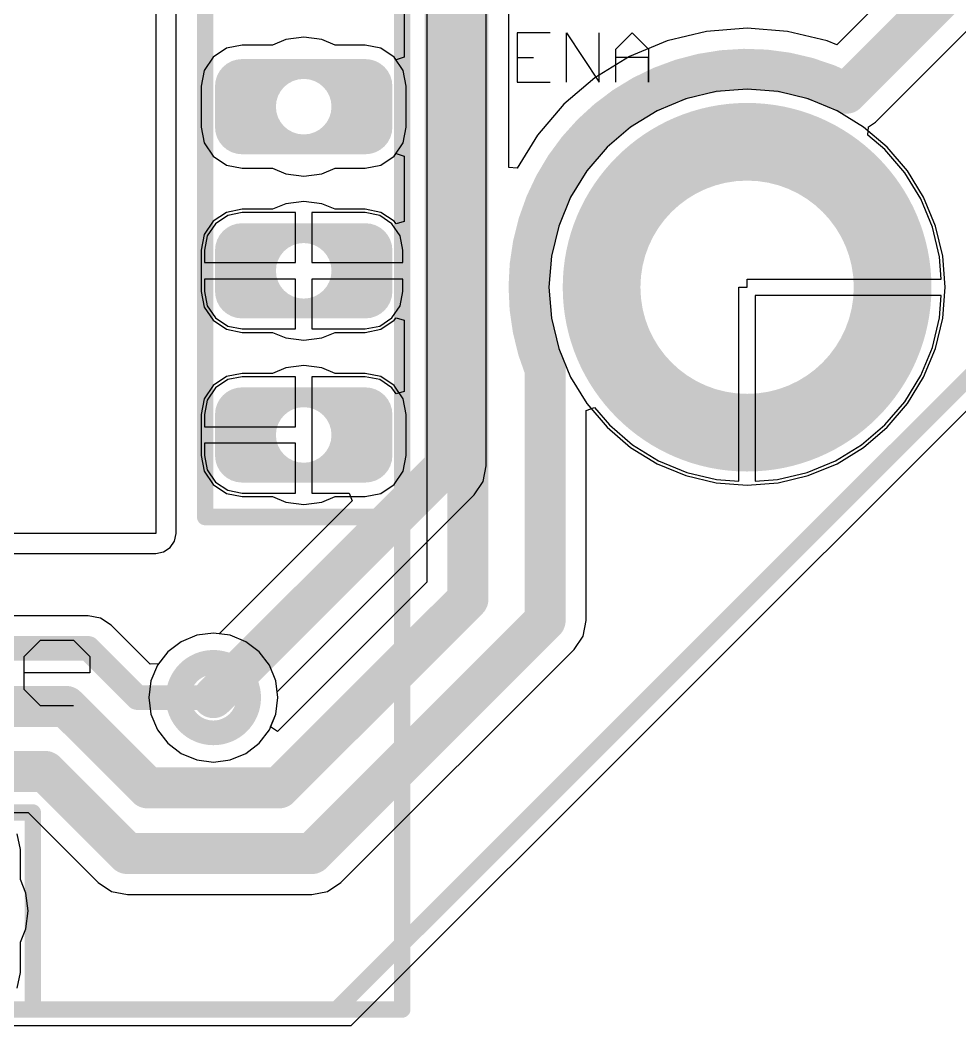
# Model space of a CAD drawing. Header units: millimetres. Extents: x 0 to 2.36, y 0 to 2.36.
# Drawn here: x 1.467 to 2.04, y 0 to 0.613 of the extents above; entities that cross this region are included whole.
import ezdxf

# ---------------------------------------------------------------- set-up
doc = ezdxf.new("R2010")
doc.units = ezdxf.units.MM
doc.header["$MEASUREMENT"] = 0
for name, color, linetype in [('BottomLayer', 5, 'Continuous'), ('BottomOverlay', 54, 'Continuous'), ('BottomSolder', 6, 'Continuous'), ('MultiLayer', 9, 'Continuous'), ('TopLayer', 1, 'Continuous'), ('TopOverlay', 2, 'Continuous'), ('TopSolder', 216, 'Continuous')]:
    doc.layers.add(name, color=color, linetype=linetype)

# ---------------------------------------------------------------- blocks, each defined once
blk = doc.blocks.new('___6_______B_6')
at = {"layer": 'BottomOverlay', "const_width": 0.01}
for points in [[(-0.06, -0.535), (-0.06, 0.045)], [(0.06, 0.045), (-0.06, 0.045)], [(0.06, -0.535), (0.06, 0.045)]]:
    blk.add_lwpolyline(points, dxfattribs=at)
at = {"layer": 'BottomOverlay', "const_width": 0.005}
for points in [[(-0.0625, 0.045, 1), (-0.0575, 0.045, 1)], [(-0.0625, 0.045, 1), (-0.0575, 0.045, 1)], [(0.0575, 0.045, 1), (0.0625, 0.045, 1)], [(0.0575, 0.045, 1), (0.0625, 0.045, 1)]]:
    blk.add_lwpolyline(points, format="xyb", close=True, dxfattribs=at)
blk = doc.blocks.new('WEMOS_D1_MINI_11')
at = {"layer": 'BottomLayer'}
h = blk.add_hatch(color=5, dxfattribs=at)
edge = h.paths.add_edge_path()
edge.add_arc((0.8625, 0.1875), 0.0125, 180, 270)
edge.add_line((0.8625, 0.175), (0.9375, 0.175))
edge.add_arc((0.9375, 0.1875), 0.0125, 270, 360)
edge.add_line((0.95, 0.1875), (0.95, 0.2125))
edge.add_arc((0.9375, 0.2125), 0.0125, 0, 90)
edge.add_line((0.9375, 0.225), (0.8625, 0.225))
edge.add_arc((0.8625, 0.2125), 0.0125, 90, 180)
edge.add_line((0.85, 0.2125), (0.85, 0.1875))
edge = h.paths.add_edge_path(flags=0)
edge.add_arc((0.9, 0.2), 0.01693, 0, 360)
h = blk.add_hatch(color=5, dxfattribs=at)
edge = h.paths.add_edge_path()
edge.add_arc((0.8625, 0.0875), 0.0125, 180, 270)
edge.add_line((0.8625, 0.075), (0.9375, 0.075))
edge.add_arc((0.9375, 0.0875), 0.0125, 270, 360)
edge.add_line((0.95, 0.0875), (0.95, 0.1125))
edge.add_arc((0.9375, 0.1125), 0.0125, 0, 90)
edge.add_line((0.9375, 0.125), (0.8625, 0.125))
edge.add_arc((0.8625, 0.1125), 0.0125, 90, 180)
edge.add_line((0.85, 0.1125), (0.85, 0.0875))
edge = h.paths.add_edge_path(flags=0)
edge.add_arc((0.9, 0.1), 0.01693, 0, 360)
h = blk.add_hatch(color=5, dxfattribs=at)
edge = h.paths.add_edge_path()
edge.add_arc((0.8625, -0.0125), 0.0125, 180, 270)
edge.add_line((0.8625, -0.025), (0.9375, -0.025))
edge.add_arc((0.9375, -0.0125), 0.0125, 270, 360)
edge.add_line((0.95, -0.0125), (0.95, 0.0125))
edge.add_arc((0.9375, 0.0125), 0.0125, 0, 90)
edge.add_line((0.9375, 0.025), (0.8625, 0.025))
edge.add_arc((0.8625, 0.0125), 0.0125, 90, 180)
edge.add_line((0.85, 0.0125), (0.85, -0.0125))
edge = h.paths.add_edge_path(flags=0)
edge.add_arc((0.9, 0), 0.01693, 0, 360)
at = {"layer": 'BottomSolder'}
h = blk.add_hatch(color=6, dxfattribs=at)
edge = h.paths.add_edge_path()
edge.add_arc((0.8625, 0.1875), 0.0165, 180, 270)
edge.add_line((0.8625, 0.171), (0.9375, 0.171))
edge.add_arc((0.9375, 0.1875), 0.0165, 270, 360)
edge.add_line((0.954, 0.1875), (0.954, 0.2125))
edge.add_arc((0.9375, 0.2125), 0.0165, 0, 90)
edge.add_line((0.9375, 0.229), (0.8625, 0.229))
edge.add_arc((0.8625, 0.2125), 0.0165, 90, 180)
edge.add_line((0.846, 0.2125), (0.846, 0.1875))
edge = h.paths.add_edge_path(flags=0)
edge.add_arc((0.9, 0.2), 0.01693, 0, 360)
h = blk.add_hatch(color=6, dxfattribs=at)
edge = h.paths.add_edge_path()
edge.add_arc((0.8625, 0.0875), 0.0165, 180, 270)
edge.add_line((0.8625, 0.071), (0.9375, 0.071))
edge.add_arc((0.9375, 0.0875), 0.0165, 270, 360)
edge.add_line((0.954, 0.0875), (0.954, 0.1125))
edge.add_arc((0.9375, 0.1125), 0.0165, 0, 90)
edge.add_line((0.9375, 0.129), (0.8625, 0.129))
edge.add_arc((0.8625, 0.1125), 0.0165, 90, 180)
edge.add_line((0.846, 0.1125), (0.846, 0.0875))
edge = h.paths.add_edge_path(flags=0)
edge.add_arc((0.9, 0.1), 0.01693, 0, 360)
h = blk.add_hatch(color=6, dxfattribs=at)
edge = h.paths.add_edge_path()
edge.add_arc((0.8625, -0.0125), 0.0165, 180, 270)
edge.add_line((0.8625, -0.029), (0.9375, -0.029))
edge.add_arc((0.9375, -0.0125), 0.0165, 270, 360)
edge.add_line((0.954, -0.0125), (0.954, 0.0125))
edge.add_arc((0.9375, 0.0125), 0.0165, 0, 90)
edge.add_line((0.9375, 0.029), (0.8625, 0.029))
edge.add_arc((0.8625, 0.0125), 0.0165, 90, 180)
edge.add_line((0.846, 0.0125), (0.846, -0.0125))
edge = h.paths.add_edge_path(flags=0)
edge.add_arc((0.9, 0), 0.01693, 0, 360)
at = {"layer": 'MultiLayer'}
h = blk.add_hatch(color=9, dxfattribs=at)
edge = h.paths.add_edge_path()
edge.add_arc((0.8625, 0.1875), 0.0125, 180, 270)
edge.add_line((0.8625, 0.175), (0.9375, 0.175))
edge.add_arc((0.9375, 0.1875), 0.0125, 270, 360)
edge.add_line((0.95, 0.1875), (0.95, 0.2125))
edge.add_arc((0.9375, 0.2125), 0.0125, 0, 90)
edge.add_line((0.9375, 0.225), (0.8625, 0.225))
edge.add_arc((0.8625, 0.2125), 0.0125, 90, 180)
edge.add_line((0.85, 0.2125), (0.85, 0.1875))
edge = h.paths.add_edge_path(flags=0)
edge.add_arc((0.9, 0.2), 0.01693, 0, 360)
h = blk.add_hatch(color=9, dxfattribs=at)
edge = h.paths.add_edge_path()
edge.add_arc((0.8625, 0.0875), 0.0125, 180, 270)
edge.add_line((0.8625, 0.075), (0.9375, 0.075))
edge.add_arc((0.9375, 0.0875), 0.0125, 270, 360)
edge.add_line((0.95, 0.0875), (0.95, 0.1125))
edge.add_arc((0.9375, 0.1125), 0.0125, 0, 90)
edge.add_line((0.9375, 0.125), (0.8625, 0.125))
edge.add_arc((0.8625, 0.1125), 0.0125, 90, 180)
edge.add_line((0.85, 0.1125), (0.85, 0.0875))
edge = h.paths.add_edge_path(flags=0)
edge.add_arc((0.9, 0.1), 0.01693, 0, 360)
h = blk.add_hatch(color=9, dxfattribs=at)
edge = h.paths.add_edge_path()
edge.add_arc((0.8625, -0.0125), 0.0125, 180, 270)
edge.add_line((0.8625, -0.025), (0.9375, -0.025))
edge.add_arc((0.9375, -0.0125), 0.0125, 270, 360)
edge.add_line((0.95, -0.0125), (0.95, 0.0125))
edge.add_arc((0.9375, 0.0125), 0.0125, 0, 90)
edge.add_line((0.9375, 0.025), (0.8625, 0.025))
edge.add_arc((0.8625, 0.0125), 0.0125, 90, 180)
edge.add_line((0.85, 0.0125), (0.85, -0.0125))
edge = h.paths.add_edge_path(flags=0)
edge.add_arc((0.9, 0), 0.01693, 0, 360)
at = {"layer": 'TopLayer'}
h = blk.add_hatch(color=1, dxfattribs=at)
edge = h.paths.add_edge_path()
edge.add_arc((0.8625, 0.1875), 0.0125, 180, 270)
edge.add_line((0.8625, 0.175), (0.9375, 0.175))
edge.add_arc((0.9375, 0.1875), 0.0125, 270, 360)
edge.add_line((0.95, 0.1875), (0.95, 0.2125))
edge.add_arc((0.9375, 0.2125), 0.0125, 0, 90)
edge.add_line((0.9375, 0.225), (0.8625, 0.225))
edge.add_arc((0.8625, 0.2125), 0.0125, 90, 180)
edge.add_line((0.85, 0.2125), (0.85, 0.1875))
edge = h.paths.add_edge_path(flags=0)
edge.add_arc((0.9, 0.2), 0.01693, 0, 360)
h = blk.add_hatch(color=1, dxfattribs=at)
edge = h.paths.add_edge_path()
edge.add_arc((0.8625, 0.0875), 0.0125, 180, 270)
edge.add_line((0.8625, 0.075), (0.9375, 0.075))
edge.add_arc((0.9375, 0.0875), 0.0125, 270, 360)
edge.add_line((0.95, 0.0875), (0.95, 0.1125))
edge.add_arc((0.9375, 0.1125), 0.0125, 0, 90)
edge.add_line((0.9375, 0.125), (0.8625, 0.125))
edge.add_arc((0.8625, 0.1125), 0.0125, 90, 180)
edge.add_line((0.85, 0.1125), (0.85, 0.0875))
edge = h.paths.add_edge_path(flags=0)
edge.add_arc((0.9, 0.1), 0.01693, 0, 360)
h = blk.add_hatch(color=1, dxfattribs=at)
edge = h.paths.add_edge_path()
edge.add_arc((0.8625, -0.0125), 0.0125, 180, 270)
edge.add_line((0.8625, -0.025), (0.9375, -0.025))
edge.add_arc((0.9375, -0.0125), 0.0125, 270, 360)
edge.add_line((0.95, -0.0125), (0.95, 0.0125))
edge.add_arc((0.9375, 0.0125), 0.0125, 0, 90)
edge.add_line((0.9375, 0.025), (0.8625, 0.025))
edge.add_arc((0.8625, 0.0125), 0.0125, 90, 180)
edge.add_line((0.85, 0.0125), (0.85, -0.0125))
edge = h.paths.add_edge_path(flags=0)
edge.add_arc((0.9, 0), 0.01693, 0, 360)
at = {"layer": 'TopSolder'}
h = blk.add_hatch(color=216, dxfattribs=at)
edge = h.paths.add_edge_path()
edge.add_arc((0.8625, 0.1875), 0.0165, 180, 270)
edge.add_line((0.8625, 0.171), (0.9375, 0.171))
edge.add_arc((0.9375, 0.1875), 0.0165, 270, 360)
edge.add_line((0.954, 0.1875), (0.954, 0.2125))
edge.add_arc((0.9375, 0.2125), 0.0165, 0, 90)
edge.add_line((0.9375, 0.229), (0.8625, 0.229))
edge.add_arc((0.8625, 0.2125), 0.0165, 90, 180)
edge.add_line((0.846, 0.2125), (0.846, 0.1875))
edge = h.paths.add_edge_path(flags=0)
edge.add_arc((0.9, 0.2), 0.01693, 0, 360)
h = blk.add_hatch(color=216, dxfattribs=at)
edge = h.paths.add_edge_path()
edge.add_arc((0.8625, 0.0875), 0.0165, 180, 270)
edge.add_line((0.8625, 0.071), (0.9375, 0.071))
edge.add_arc((0.9375, 0.0875), 0.0165, 270, 360)
edge.add_line((0.954, 0.0875), (0.954, 0.1125))
edge.add_arc((0.9375, 0.1125), 0.0165, 0, 90)
edge.add_line((0.9375, 0.129), (0.8625, 0.129))
edge.add_arc((0.8625, 0.1125), 0.0165, 90, 180)
edge.add_line((0.846, 0.1125), (0.846, 0.0875))
edge = h.paths.add_edge_path(flags=0)
edge.add_arc((0.9, 0.1), 0.01693, 0, 360)
h = blk.add_hatch(color=216, dxfattribs=at)
edge = h.paths.add_edge_path()
edge.add_arc((0.8625, -0.0125), 0.0165, 180, 270)
edge.add_line((0.8625, -0.029), (0.9375, -0.029))
edge.add_arc((0.9375, -0.0125), 0.0165, 270, 360)
edge.add_line((0.954, -0.0125), (0.954, 0.0125))
edge.add_arc((0.9375, 0.0125), 0.0165, 0, 90)
edge.add_line((0.9375, 0.029), (0.8625, 0.029))
edge.add_arc((0.8625, 0.0125), 0.0165, 90, 180)
edge.add_line((0.846, 0.0125), (0.846, -0.0125))
edge = h.paths.add_edge_path(flags=0)
edge.add_arc((0.9, 0), 0.01693, 0, 360)
at = {"layer": 'TopOverlay'}
for p, q in [((0.72982, -0.13501), (0.73982, -0.12501)), ((0.73982, -0.12501), (0.75981, -0.12501)), ((0.75981, -0.12501), (0.76981, -0.13501)), ((0.72982, -0.155), (0.72982, -0.13501)), ((0.76981, -0.13501), (0.76981, -0.14501)), ((0.76981, -0.14501), (0.72982, -0.14501)), ((0.73982, -0.165), (0.72982, -0.155)), ((0.75981, -0.165), (0.73982, -0.165))]:
    blk.add_line(p, q, dxfattribs=at)
at = {"layer": 'TopOverlay', "const_width": 0.01}
for points in [[(0.96, -0.35), (0.96, 0.93)], [(0.84, -0.05), (0.84, 0.74)], [(0.84, -0.05), (0.96, -0.05)], [(0.56, -0.35), (0.96, -0.35)]]:
    blk.add_lwpolyline(points, dxfattribs=at)
at = {"layer": 'TopOverlay', "const_width": 0.005}
for points in [[(0.8375, -0.05, 1), (0.8425, -0.05, 1)], [(0.8375, -0.05, 1), (0.8425, -0.05, 1)], [(0.9575, -0.05, 1), (0.9625, -0.05, 1)], [(0.9575, -0.35, 1), (0.9625, -0.35, 1)], [(0.9575, -0.35, 1), (0.9625, -0.35, 1)]]:
    blk.add_lwpolyline(points, format="xyb", close=True, dxfattribs=at)
blk = doc.blocks.new('JUMPER2_17')
at = {"layer": 'BottomLayer'}
h = blk.add_hatch(color=5, dxfattribs=at)
edge = h.paths.add_edge_path()
edge.add_arc((-0.0125, 0.0375), 0.0125, 90, 180)
edge.add_line((-0.025, 0.0375), (-0.025, -0.0375))
edge.add_arc((-0.0125, -0.0375), 0.0125, 180, 270)
edge.add_line((-0.0125, -0.05), (0.0125, -0.05))
edge.add_arc((0.0125, -0.0375), 0.0125, 270, 360)
edge.add_line((0.025, -0.0375), (0.025, 0.0375))
edge.add_arc((0.0125, 0.0375), 0.0125, 0, 90)
edge.add_line((0.0125, 0.05), (-0.0125, 0.05))
edge = h.paths.add_edge_path(flags=0)
edge.add_arc((0, 0), 0.01693, 0, 360)
h = blk.add_hatch(color=5, dxfattribs=at)
edge = h.paths.add_edge_path()
edge.add_arc((0.0875, 0.0375), 0.0125, 90, 180)
edge.add_line((0.075, 0.0375), (0.075, -0.0375))
edge.add_arc((0.0875, -0.0375), 0.0125, 180, 270)
edge.add_line((0.0875, -0.05), (0.1125, -0.05))
edge.add_arc((0.1125, -0.0375), 0.0125, 270, 360)
edge.add_line((0.125, -0.0375), (0.125, 0.0375))
edge.add_arc((0.1125, 0.0375), 0.0125, 0, 90)
edge.add_line((0.1125, 0.05), (0.0875, 0.05))
edge = h.paths.add_edge_path(flags=0)
edge.add_arc((0.1, 0), 0.01693, 0, 360)
at = {"layer": 'BottomSolder'}
h = blk.add_hatch(color=6, dxfattribs=at)
edge = h.paths.add_edge_path()
edge.add_arc((-0.0125, 0.0375), 0.0165, 90, 180)
edge.add_line((-0.029, 0.0375), (-0.029, -0.0375))
edge.add_arc((-0.0125, -0.0375), 0.0165, 180, 270)
edge.add_line((-0.0125, -0.054), (0.0125, -0.054))
edge.add_arc((0.0125, -0.0375), 0.0165, 270, 360)
edge.add_line((0.029, -0.0375), (0.029, 0.0375))
edge.add_arc((0.0125, 0.0375), 0.0165, 0, 90)
edge.add_line((0.0125, 0.054), (-0.0125, 0.054))
edge = h.paths.add_edge_path(flags=0)
edge.add_arc((0, 0), 0.01693, 0, 360)
h = blk.add_hatch(color=6, dxfattribs=at)
edge = h.paths.add_edge_path()
edge.add_arc((0.0875, 0.0375), 0.0165, 90, 180)
edge.add_line((0.071, 0.0375), (0.071, -0.0375))
edge.add_arc((0.0875, -0.0375), 0.0165, 180, 270)
edge.add_line((0.0875, -0.054), (0.1125, -0.054))
edge.add_arc((0.1125, -0.0375), 0.0165, 270, 360)
edge.add_line((0.129, -0.0375), (0.129, 0.0375))
edge.add_arc((0.1125, 0.0375), 0.0165, 0, 90)
edge.add_line((0.1125, 0.054), (0.0875, 0.054))
edge = h.paths.add_edge_path(flags=0)
edge.add_arc((0.1, 0), 0.01693, 0, 360)
at = {"layer": 'MultiLayer'}
h = blk.add_hatch(color=9, dxfattribs=at)
edge = h.paths.add_edge_path()
edge.add_arc((-0.0125, 0.0375), 0.0125, 90, 180)
edge.add_line((-0.025, 0.0375), (-0.025, -0.0375))
edge.add_arc((-0.0125, -0.0375), 0.0125, 180, 270)
edge.add_line((-0.0125, -0.05), (0.0125, -0.05))
edge.add_arc((0.0125, -0.0375), 0.0125, 270, 360)
edge.add_line((0.025, -0.0375), (0.025, 0.0375))
edge.add_arc((0.0125, 0.0375), 0.0125, 0, 90)
edge.add_line((0.0125, 0.05), (-0.0125, 0.05))
edge = h.paths.add_edge_path(flags=0)
edge.add_arc((0, 0), 0.01693, 0, 360)
h = blk.add_hatch(color=9, dxfattribs=at)
edge = h.paths.add_edge_path()
edge.add_arc((0.0875, 0.0375), 0.0125, 90, 180)
edge.add_line((0.075, 0.0375), (0.075, -0.0375))
edge.add_arc((0.0875, -0.0375), 0.0125, 180, 270)
edge.add_line((0.0875, -0.05), (0.1125, -0.05))
edge.add_arc((0.1125, -0.0375), 0.0125, 270, 360)
edge.add_line((0.125, -0.0375), (0.125, 0.0375))
edge.add_arc((0.1125, 0.0375), 0.0125, 0, 90)
edge.add_line((0.1125, 0.05), (0.0875, 0.05))
edge = h.paths.add_edge_path(flags=0)
edge.add_arc((0.1, 0), 0.01693, 0, 360)
at = {"layer": 'TopLayer'}
h = blk.add_hatch(color=1, dxfattribs=at)
edge = h.paths.add_edge_path()
edge.add_arc((-0.0125, 0.0375), 0.0125, 90, 180)
edge.add_line((-0.025, 0.0375), (-0.025, -0.0375))
edge.add_arc((-0.0125, -0.0375), 0.0125, 180, 270)
edge.add_line((-0.0125, -0.05), (0.0125, -0.05))
edge.add_arc((0.0125, -0.0375), 0.0125, 270, 360)
edge.add_line((0.025, -0.0375), (0.025, 0.0375))
edge.add_arc((0.0125, 0.0375), 0.0125, 0, 90)
edge.add_line((0.0125, 0.05), (-0.0125, 0.05))
edge = h.paths.add_edge_path(flags=0)
edge.add_arc((0, 0), 0.01693, 0, 360)
h = blk.add_hatch(color=1, dxfattribs=at)
edge = h.paths.add_edge_path()
edge.add_arc((0.0875, 0.0375), 0.0125, 90, 180)
edge.add_line((0.075, 0.0375), (0.075, -0.0375))
edge.add_arc((0.0875, -0.0375), 0.0125, 180, 270)
edge.add_line((0.0875, -0.05), (0.1125, -0.05))
edge.add_arc((0.1125, -0.0375), 0.0125, 270, 360)
edge.add_line((0.125, -0.0375), (0.125, 0.0375))
edge.add_arc((0.1125, 0.0375), 0.0125, 0, 90)
edge.add_line((0.1125, 0.05), (0.0875, 0.05))
edge = h.paths.add_edge_path(flags=0)
edge.add_arc((0.1, 0), 0.01693, 0, 360)
at = {"layer": 'TopSolder'}
h = blk.add_hatch(color=216, dxfattribs=at)
edge = h.paths.add_edge_path()
edge.add_arc((-0.0125, 0.0375), 0.0165, 90, 180)
edge.add_line((-0.029, 0.0375), (-0.029, -0.0375))
edge.add_arc((-0.0125, -0.0375), 0.0165, 180, 270)
edge.add_line((-0.0125, -0.054), (0.0125, -0.054))
edge.add_arc((0.0125, -0.0375), 0.0165, 270, 360)
edge.add_line((0.029, -0.0375), (0.029, 0.0375))
edge.add_arc((0.0125, 0.0375), 0.0165, 0, 90)
edge.add_line((0.0125, 0.054), (-0.0125, 0.054))
edge = h.paths.add_edge_path(flags=0)
edge.add_arc((0, 0), 0.01693, 0, 360)
h = blk.add_hatch(color=216, dxfattribs=at)
edge = h.paths.add_edge_path()
edge.add_arc((0.0875, 0.0375), 0.0165, 90, 180)
edge.add_line((0.071, 0.0375), (0.071, -0.0375))
edge.add_arc((0.0875, -0.0375), 0.0165, 180, 270)
edge.add_line((0.0875, -0.054), (0.1125, -0.054))
edge.add_arc((0.1125, -0.0375), 0.0165, 270, 360)
edge.add_line((0.129, -0.0375), (0.129, 0.0375))
edge.add_arc((0.1125, 0.0375), 0.0165, 0, 90)
edge.add_line((0.1125, 0.054), (0.0875, 0.054))
edge = h.paths.add_edge_path(flags=0)
edge.add_arc((0.1, 0), 0.01693, 0, 360)
at = {"layer": 'TopOverlay'}
for p, q in [((-0.03501, -0.09001), (-0.055, -0.09001)), ((-0.055, -0.09001), (-0.055, -0.12)), ((-0.02501, -0.12), (-0.02501, -0.09001)), ((-0.02501, -0.09001), (-0.00502, -0.12)), ((-0.00502, -0.12), (-0.00502, -0.09001)), ((0.00498, -0.10001), (0.01498, -0.09001)), ((0.01498, -0.09001), (0.02497, -0.10001)), ((0.00498, -0.12), (0.00498, -0.10001)), ((0.02497, -0.10001), (0.02497, -0.12)), ((-0.055, -0.105), (-0.045, -0.105)), ((0.02497, -0.105), (0.00498, -0.105)), ((0.02497, -0.12), (0.02497, -0.105)), ((-0.055, -0.12), (-0.03501, -0.12))]:
    blk.add_line(p, q, dxfattribs=at)
at = {"layer": 'TopOverlay', "const_width": 0.01}
for points in [[(-0.06, -0.06), (-0.06, 0.06)], [(-0.06, 0.06), (0.16, 0.06)], [(0.05, -0.06), (0.05, 0.06)], [(0.16, -0.06), (0.16, 0.06)], [(-0.06, -0.06), (0.16, -0.06)]]:
    blk.add_lwpolyline(points, dxfattribs=at)
at = {"layer": 'TopOverlay', "const_width": 0.005}
for points in [[(-0.0625, 0.06, 1), (-0.0575, 0.06, 1)], [(-0.0625, 0.06, 1), (-0.0575, 0.06, 1)], [(0.0475, 0.06, 1), (0.0525, 0.06, 1)], [(0.1575, 0.06, 1), (0.1625, 0.06, 1)], [(0.1575, 0.06, 1), (0.1625, 0.06, 1)], [(-0.0625, -0.06, 1), (-0.0575, -0.06, 1)], [(-0.0625, -0.06, 1), (-0.0575, -0.06, 1)], [(0.0475, -0.06, 1), (0.0525, -0.06, 1)], [(0.1575, -0.06, 1), (0.1625, -0.06, 1)], [(0.1575, -0.06, 1), (0.1625, -0.06, 1)]]:
    blk.add_lwpolyline(points, format="xyb", close=True, dxfattribs=at)

msp = doc.modelspace()

# ---------------------------------------------------------------- hatches: boundary and pattern name
at = {"layer": 'BottomLayer'}
h = msp.add_hatch(color=5, dxfattribs=at)
edge = h.paths.add_edge_path()
edge.add_arc((1.91, 0.45), 0.10827, 0, 360)
edge = h.paths.add_edge_path(flags=0)
edge.add_arc((1.91, 0.45), 0.06496, 0, 360)
h = msp.add_hatch(color=5, dxfattribs=at)
edge = h.paths.add_edge_path()
edge.add_arc((1.585, 0.2), 0.025, 0, 360)
edge = h.paths.add_edge_path(flags=0)
edge.add_arc((1.585, 0.2), 0.014, 0, 360)
at = {"layer": 'BottomSolder'}
h = msp.add_hatch(color=6, dxfattribs=at)
edge = h.paths.add_edge_path()
edge.add_arc((1.91, 0.45), 0.11227, 0, 360)
edge = h.paths.add_edge_path(flags=0)
edge.add_arc((1.91, 0.45), 0.06496, 0, 360)
h = msp.add_hatch(color=6, dxfattribs=at)
edge = h.paths.add_edge_path()
edge.add_arc((1.585, 0.2), 0.029, 0, 360)
edge = h.paths.add_edge_path(flags=0)
edge.add_arc((1.585, 0.2), 0.014, 0, 360)
at = {"layer": 'MultiLayer'}
h = msp.add_hatch(color=9, dxfattribs=at)
edge = h.paths.add_edge_path()
edge.add_arc((1.91, 0.45), 0.10827, 0, 360)
edge = h.paths.add_edge_path(flags=0)
edge.add_arc((1.91, 0.45), 0.06496, 0, 360)
at = {"layer": 'TopLayer'}
h = msp.add_hatch(color=1, dxfattribs=at)
edge = h.paths.add_edge_path()
edge.add_arc((1.91, 0.45), 0.10827, 0, 360)
edge = h.paths.add_edge_path(flags=0)
edge.add_arc((1.91, 0.45), 0.06496, 0, 360)
h = msp.add_hatch(color=1, dxfattribs=at)
edge = h.paths.add_edge_path()
edge.add_arc((1.585, 0.2), 0.025, 0, 360)
edge = h.paths.add_edge_path(flags=0)
edge.add_arc((1.585, 0.2), 0.014, 0, 360)
at = {"layer": 'TopSolder'}
h = msp.add_hatch(color=216, dxfattribs=at)
edge = h.paths.add_edge_path()
edge.add_arc((1.91, 0.45), 0.11227, 0, 360)
edge = h.paths.add_edge_path(flags=0)
edge.add_arc((1.91, 0.45), 0.06496, 0, 360)
h = msp.add_hatch(color=216, dxfattribs=at)
edge = h.paths.add_edge_path()
edge.add_arc((1.585, 0.2), 0.029, 0, 360)
edge = h.paths.add_edge_path(flags=0)
edge.add_arc((1.585, 0.2), 0.014, 0, 360)

# ---------------------------------------------------------------- linework, layer by layer
at = {"layer": 'BottomLayer'}
for p, q in [((1.56224, 0.3), (1.56224, 1.16)), ((1.76498, 0.52299), (1.76498, 0.885)), ((1.71502, 0.87465), (1.71502, 0.27035)), ((2.1627, 0.79579), (1.96483, 0.59792)), ((2.00016, 0.5626), (2.20534, 0.76778)), ((2.36, 0.69123), (1.66877, 0)), ((1.91, 0.60775), (1.88532, 0.60581)), ((1.93468, 0.60581), (1.91, 0.60775)), ((1.62905, 0.60085), (1.62092, 0.59748)), ((1.64, 0.60229), (1.62905, 0.60085)), ((1.65095, 0.60085), (1.64, 0.60229)), ((1.65908, 0.59748), (1.65095, 0.60085)), ((1.88532, 0.60581), (1.86125, 0.60003)), ((1.95875, 0.60003), (1.93468, 0.60581)), ((1.59294, 0.59558), (1.58484, 0.59016)), ((1.6025, 0.59748), (1.59294, 0.59558)), ((1.62092, 0.59748), (1.6025, 0.59748)), ((1.6775, 0.59748), (1.65908, 0.59748)), ((1.68706, 0.59558), (1.6775, 0.59748)), ((1.69516, 0.59016), (1.68706, 0.59558)), ((1.86125, 0.60003), (1.83838, 0.59056)), ((1.96454, 0.59763), (1.95875, 0.60003)), ((1.96483, 0.59792), (1.96454, 0.59763)), ((1.96483, 0.59792), (1.96483, 0.59792)), ((1.58484, 0.59016), (1.57942, 0.58206)), ((1.70058, 0.58206), (1.69516, 0.59016)), ((1.83838, 0.59056), (1.81727, 0.57763)), ((1.57942, 0.58206), (1.57752, 0.5725)), ((1.70248, 0.5725), (1.70058, 0.58206)), ((1.81727, 0.57763), (1.79845, 0.56155)), ((1.57752, 0.5725), (1.57752, 0.5475)), ((1.70248, 0.5475), (1.70248, 0.5725)), ((1.79845, 0.56155), (1.78237, 0.54273)), ((1.98811, 0.55055), (2.00016, 0.5626)), ((2.00016, 0.5626), (2.00016, 0.5626)), ((1.57752, 0.5475), (1.57942, 0.53794)), ((1.70058, 0.53794), (1.70248, 0.5475)), ((1.98355, 0.54271), (1.98385, 0.5477)), ((1.98385, 0.5477), (1.98811, 0.55055)), ((1.78237, 0.54273), (1.76998, 0.5225)), ((1.99389, 0.53389), (1.98355, 0.54271)), ((1.57942, 0.53794), (1.58484, 0.52984)), ((1.69516, 0.52984), (1.70058, 0.53794)), ((2.00598, 0.51973), (1.99389, 0.53389)), ((1.58484, 0.52984), (1.59294, 0.52442)), ((1.68706, 0.52442), (1.69516, 0.52984)), ((1.59294, 0.52442), (1.6025, 0.52252)), ((1.6025, 0.52252), (1.62092, 0.52252)), ((1.62092, 0.52252), (1.62905, 0.51915)), ((1.65095, 0.51915), (1.65908, 0.52252)), ((1.65908, 0.52252), (1.6775, 0.52252)), ((1.6775, 0.52252), (1.68706, 0.52442)), ((1.76998, 0.5225), (1.76498, 0.52299)), ((1.62905, 0.51915), (1.64, 0.51771)), ((1.64, 0.51771), (1.65095, 0.51915)), ((2.0157, 0.50386), (2.00598, 0.51973)), ((2.02283, 0.48666), (2.0157, 0.50386)), ((1.59372, 0.49369), (1.58628, 0.48872)), ((1.6025, 0.49544), (1.59372, 0.49369)), ((1.635, 0.49544), (1.6025, 0.49544)), ((1.635, 0.465), (1.635, 0.49544)), ((1.6775, 0.49544), (1.645, 0.49544)), ((1.645, 0.49544), (1.645, 0.465)), ((1.68628, 0.49369), (1.6775, 0.49544)), ((1.69372, 0.48872), (1.68628, 0.49369)), ((1.58628, 0.48872), (1.58131, 0.48128)), ((1.69869, 0.48128), (1.69372, 0.48872)), ((2.02717, 0.46856), (2.02283, 0.48666)), ((1.58131, 0.48128), (1.57956, 0.4725)), ((1.70044, 0.4725), (1.69869, 0.48128)), ((1.57956, 0.4725), (1.57956, 0.465)), ((1.70044, 0.465), (1.70044, 0.4725)), ((2.02824, 0.455), (2.02717, 0.46856)), ((1.57956, 0.465), (1.635, 0.465)), ((1.645, 0.465), (1.70044, 0.465)), ((1.635, 0.455), (1.57956, 0.455)), ((1.57956, 0.455), (1.57956, 0.4475)), ((1.635, 0.42456), (1.635, 0.455)), ((1.70044, 0.455), (1.645, 0.455)), ((1.645, 0.455), (1.645, 0.42456)), ((1.70044, 0.4475), (1.70044, 0.455)), ((1.91, 0.45), (1.91, 0.455)), ((1.91, 0.455), (2.02824, 0.455)), ((1.57956, 0.4475), (1.58131, 0.43872)), ((1.69869, 0.43872), (1.70044, 0.4475)), ((1.905, 0.33176), (1.905, 0.45)), ((1.905, 0.45), (1.91, 0.45)), ((2.02824, 0.445), (1.915, 0.445)), ((1.915, 0.445), (1.915, 0.33176)), ((2.02717, 0.43144), (2.02824, 0.445)), ((1.58131, 0.43872), (1.58628, 0.43128)), ((1.69372, 0.43128), (1.69869, 0.43872)), ((1.58628, 0.43128), (1.59372, 0.42631)), ((1.68628, 0.42631), (1.69372, 0.43128)), ((2.02283, 0.41334), (2.02717, 0.43144)), ((1.59372, 0.42631), (1.6025, 0.42456)), ((1.6025, 0.42456), (1.635, 0.42456)), ((1.645, 0.42456), (1.6775, 0.42456)), ((1.6775, 0.42456), (1.68628, 0.42631)), ((2.0157, 0.39614), (2.02283, 0.41334)), ((1.62905, 0.40085), (1.62092, 0.39748)), ((1.64, 0.40229), (1.62905, 0.40085)), ((1.65095, 0.40085), (1.64, 0.40229)), ((1.65908, 0.39748), (1.65095, 0.40085)), ((1.59294, 0.39558), (1.58484, 0.39016)), ((1.6025, 0.39748), (1.59294, 0.39558)), ((1.62092, 0.39748), (1.6025, 0.39748)), ((1.6775, 0.39748), (1.65908, 0.39748)), ((1.68706, 0.39558), (1.6775, 0.39748)), ((1.69516, 0.39016), (1.68706, 0.39558)), ((2.00598, 0.38027), (2.0157, 0.39614)), ((1.58484, 0.39016), (1.57942, 0.38206)), ((1.70058, 0.38206), (1.69516, 0.39016)), ((1.57942, 0.38206), (1.57752, 0.3725)), ((1.70248, 0.3725), (1.70058, 0.38206)), ((1.99389, 0.36611), (2.00598, 0.38027)), ((1.81198, 0.37496), (1.81698, 0.37681)), ((1.81198, 0.247), (1.81198, 0.37496)), ((1.81698, 0.37681), (1.82611, 0.36611)), ((1.57752, 0.3725), (1.57752, 0.3475)), ((1.70248, 0.3475), (1.70248, 0.3725)), ((1.82611, 0.36611), (1.84027, 0.35402)), ((1.97973, 0.35402), (1.99389, 0.36611)), ((1.84027, 0.35402), (1.85614, 0.3443)), ((1.96386, 0.3443), (1.97973, 0.35402)), ((1.57752, 0.3475), (1.57942, 0.33794)), ((1.70058, 0.33794), (1.70248, 0.3475)), ((1.85614, 0.3443), (1.87334, 0.33717)), ((1.94666, 0.33717), (1.96386, 0.3443)), ((1.57942, 0.33794), (1.58484, 0.32984)), ((1.69516, 0.32984), (1.70058, 0.33794)), ((1.87334, 0.33717), (1.89144, 0.33283)), ((1.92856, 0.33283), (1.94666, 0.33717)), ((1.89144, 0.33283), (1.905, 0.33176)), ((1.915, 0.33176), (1.92856, 0.33283)), ((1.58484, 0.32984), (1.59294, 0.32442)), ((1.68706, 0.32442), (1.69516, 0.32984)), ((1.59294, 0.32442), (1.6025, 0.32252)), ((1.6025, 0.32252), (1.62092, 0.32252)), ((1.62092, 0.32252), (1.62905, 0.31915)), ((1.62905, 0.31915), (1.64, 0.31771)), ((1.64, 0.31771), (1.65095, 0.31915)), ((1.65095, 0.31915), (1.65908, 0.32252)), ((1.65908, 0.32252), (1.6775, 0.32252)), ((1.6775, 0.32252), (1.68706, 0.32442)), ((1.55865, 0.29135), (1.5613, 0.29532)), ((1.5613, 0.29532), (1.56224, 0.3)), ((1.55, 0.28776), (1.55468, 0.2887)), ((1.55468, 0.2887), (1.55865, 0.29135)), ((1.27, 0.28776), (1.55, 0.28776)), ((1.71502, 0.27035), (1.62411, 0.17943)), ((1.50875, 0.24988), (1.24336, 0.24988)), ((1.51635, 0.24837), (1.50875, 0.24988)), ((1.5228, 0.24406), (1.51635, 0.24837)), ((1.81008, 0.23744), (1.81198, 0.247)), ((1.54646, 0.22041), (1.5228, 0.24406)), ((1.585, 0.23934), (1.57482, 0.238)), ((1.59518, 0.238), (1.585, 0.23934)), ((1.56533, 0.23407), (1.55718, 0.22782)), ((1.57482, 0.238), (1.56533, 0.23407)), ((1.60467, 0.23407), (1.59518, 0.238)), ((1.61282, 0.22782), (1.60467, 0.23407)), ((1.80466, 0.22934), (1.81008, 0.23744)), ((1.55718, 0.22782), (1.55167, 0.22063)), ((1.61907, 0.21967), (1.61282, 0.22782)), ((1.66266, 0.08734), (1.80466, 0.22934)), ((1.55167, 0.22063), (1.54646, 0.22041)), ((1.623, 0.21018), (1.61907, 0.21967)), ((1.62434, 0.2), (1.623, 0.21018)), ((1.623, 0.18982), (1.62434, 0.2)), ((1.61987, 0.18227), (1.623, 0.18982)), ((1.62411, 0.17943), (1.61987, 0.18227)), ((1.46151, 0.13002), (1.47226, 0.13002)), ((1.47226, 0.13002), (1.51494, 0.08734)), ((1.46748, 0.1075), (1.46558, 0.11706)), ((1.46748, 0.08908), (1.46748, 0.1075)), ((1.47085, 0.08095), (1.46748, 0.08908)), ((1.51494, 0.08734), (1.52305, 0.08192)), ((1.65456, 0.08192), (1.66266, 0.08734)), ((1.47229, 0.07), (1.47085, 0.08095)), ((1.52305, 0.08192), (1.53261, 0.08002)), ((1.53261, 0.08002), (1.645, 0.08002)), ((1.645, 0.08002), (1.65456, 0.08192)), ((1.47085, 0.05905), (1.47229, 0.07)), ((1.46748, 0.05092), (1.47085, 0.05905)), ((1.46748, 0.0325), (1.46748, 0.05092)), ((1.46558, 0.02294), (1.46748, 0.0325)), ((1.66877, 0), (0.69123, 0))]:
    msp.add_line(p, q, dxfattribs=at)
for points, const_width in [([(1.74, 0.26), (1.74, 0.885)], 0.025), ([(1.98249, 0.58026), (2.18768, 0.78545)], 0.025), ([(1.97044, 0.56821), (1.98249, 0.58026)], 0.025), ([(1.787, 0.40002), (1.787, 0.40002)], 0.025), ([(1.787, 0.247), (1.787, 0.40002)], 0.025), ([(1.625, 0.145), (1.74, 0.26)], 0.025), ([(1.645, 0.105), (1.787, 0.247)], 0.025), ([(1.23513, 0.23), (1.50875, 0.23)], 0.015), ([(1.50875, 0.23), (1.53875, 0.2)], 0.015), ([(1.22527, 0.19461), (1.49533, 0.19461)], 0.025), ([(1.49533, 0.19461), (1.54493, 0.145)], 0.025), ([(1.53875, 0.2), (1.585, 0.2)], 0.015), ([(1.21255, 0.155), (1.48261, 0.155)], 0.025), ([(1.48261, 0.155), (1.53261, 0.105)], 0.025), ([(1.54493, 0.145), (1.625, 0.145)], 0.025), ([(1.53261, 0.105), (1.645, 0.105)], 0.025)]:
    msp.add_lwpolyline(points, dxfattribs=dict(at, const_width=const_width))
at = {"layer": 'BottomLayer', "const_width": 0.025}
msp.add_lwpolyline([(1.787, 0.40002, -0.694995), (1.97044, 0.56821)], format="xyb", dxfattribs=at)
at = {"layer": 'BottomLayer'}
for points, const_width in [([(1.97624, 0.58026, 1), (1.98874, 0.58026, 1)], 0.0125), ([(1.97624, 0.58026, 1), (1.98874, 0.58026, 1)], 0.0125), ([(1.96419, 0.56821, 1), (1.97669, 0.56821, 1)], 0.0125), ([(1.96419, 0.56821, 1), (1.97669, 0.56821, 1)], 0.0125), ([(1.78075, 0.40002, 1), (1.79325, 0.40002, 1)], 0.0125), ([(1.78075, 0.40002, 1), (1.79325, 0.40002, 1)], 0.0125), ([(1.78075, 0.40002, 1), (1.79325, 0.40002, 1)], 0.0125), ([(1.78075, 0.40002, 1), (1.79325, 0.40002, 1)], 0.0125), ([(1.73375, 0.26, 1), (1.74625, 0.26, 1)], 0.0125), ([(1.73375, 0.26, 1), (1.74625, 0.26, 1)], 0.0125), ([(1.78075, 0.247, 1), (1.79325, 0.247, 1)], 0.0125), ([(1.78075, 0.247, 1), (1.79325, 0.247, 1)], 0.0125), ([(1.505, 0.23, 1), (1.5125, 0.23, 1)], 0.0075), ([(1.505, 0.23, 1), (1.5125, 0.23, 1)], 0.0075), ([(1.48908, 0.19461, 1), (1.50158, 0.19461, 1)], 0.0125), ([(1.48908, 0.19461, 1), (1.50158, 0.19461, 1)], 0.0125), ([(1.535, 0.2, 1), (1.5425, 0.2, 1)], 0.0075), ([(1.535, 0.2, 1), (1.5425, 0.2, 1)], 0.0075), ([(1.58125, 0.2, 1), (1.58875, 0.2, 1)], 0.0075), ([(1.47636, 0.155, 1), (1.48886, 0.155, 1)], 0.0125), ([(1.47636, 0.155, 1), (1.48886, 0.155, 1)], 0.0125), ([(1.53868, 0.145, 1), (1.55118, 0.145, 1)], 0.0125), ([(1.53868, 0.145, 1), (1.55118, 0.145, 1)], 0.0125), ([(1.61875, 0.145, 1), (1.63125, 0.145, 1)], 0.0125), ([(1.61875, 0.145, 1), (1.63125, 0.145, 1)], 0.0125), ([(1.52636, 0.105, 1), (1.53886, 0.105, 1)], 0.0125), ([(1.52636, 0.105, 1), (1.53886, 0.105, 1)], 0.0125), ([(1.63875, 0.105, 1), (1.65125, 0.105, 1)], 0.0125), ([(1.63875, 0.105, 1), (1.65125, 0.105, 1)], 0.0125)]:
    msp.add_lwpolyline(points, format="xyb", close=True, dxfattribs=dict(at, const_width=const_width))
at = {"layer": 'MultiLayer'}
for p, q in [((1.55, 1.16), (1.55, 0.3)), ((1.55, 0.3), (1.27, 0.3))]:
    msp.add_line(p, q, dxfattribs=at)
at = {"layer": 'TopLayer'}
for p, q in [((1.56224, 0.3), (1.56224, 1.16)), ((1.75119, 0.34121), (1.75119, 1.057)), ((2.36, 0.69123), (1.66877, 0)), ((1.70123, 0.62992), (1.70123, 0.59008)), ((1.62905, 0.60085), (1.62092, 0.59748)), ((1.64, 0.60229), (1.62905, 0.60085)), ((1.65095, 0.60085), (1.64, 0.60229)), ((1.65908, 0.59748), (1.65095, 0.60085)), ((1.59294, 0.59558), (1.58484, 0.59016)), ((1.6025, 0.59748), (1.59294, 0.59558)), ((1.62092, 0.59748), (1.6025, 0.59748)), ((1.6775, 0.59748), (1.65908, 0.59748)), ((1.68706, 0.59558), (1.6775, 0.59748)), ((1.69516, 0.59016), (1.68706, 0.59558)), ((1.58484, 0.59016), (1.57942, 0.58206)), ((1.69623, 0.58856), (1.69516, 0.59016)), ((1.70123, 0.59008), (1.69623, 0.58856)), ((1.57942, 0.58206), (1.57752, 0.5725)), ((1.57752, 0.5725), (1.57752, 0.5475)), ((1.91, 0.57064), (1.89113, 0.56915)), ((1.92887, 0.56915), (1.91, 0.57064)), ((1.87272, 0.56474), (1.85523, 0.55749)), ((1.89113, 0.56915), (1.87272, 0.56474)), ((1.94728, 0.56474), (1.92887, 0.56915)), ((1.96477, 0.55749), (1.94728, 0.56474)), ((1.85523, 0.55749), (1.83909, 0.5476)), ((1.98091, 0.5476), (1.96477, 0.55749)), ((1.57752, 0.5475), (1.57942, 0.53794)), ((1.83909, 0.5476), (1.82469, 0.53531)), ((1.99531, 0.53531), (1.98091, 0.5476)), ((1.57942, 0.53794), (1.58484, 0.52984)), ((1.82469, 0.53531), (1.8124, 0.52091)), ((2.0076, 0.52091), (1.99531, 0.53531)), ((1.58484, 0.52984), (1.59294, 0.52442)), ((1.68706, 0.52442), (1.69516, 0.52984)), ((1.69516, 0.52984), (1.69623, 0.53144)), ((1.69623, 0.53144), (1.70123, 0.52992)), ((1.70123, 0.52992), (1.70123, 0.49008)), ((1.59294, 0.52442), (1.6025, 0.52252)), ((1.6025, 0.52252), (1.62092, 0.52252)), ((1.62092, 0.52252), (1.62905, 0.51915)), ((1.65095, 0.51915), (1.65908, 0.52252)), ((1.65908, 0.52252), (1.6775, 0.52252)), ((1.6775, 0.52252), (1.68706, 0.52442)), ((1.8124, 0.52091), (1.80251, 0.50477)), ((2.01749, 0.50477), (2.0076, 0.52091)), ((1.62905, 0.51915), (1.64, 0.51771)), ((1.64, 0.51771), (1.65095, 0.51915)), ((1.80251, 0.50477), (1.79526, 0.48728)), ((2.02474, 0.48728), (2.01749, 0.50477)), ((1.6025, 0.49748), (1.59294, 0.49558)), ((1.62092, 0.49748), (1.6025, 0.49748)), ((1.62905, 0.50085), (1.62092, 0.49748)), ((1.64, 0.50229), (1.62905, 0.50085)), ((1.65095, 0.50085), (1.64, 0.50229)), ((1.65908, 0.49748), (1.65095, 0.50085)), ((1.6775, 0.49748), (1.65908, 0.49748)), ((1.68706, 0.49558), (1.6775, 0.49748)), ((1.59294, 0.49558), (1.58484, 0.49016)), ((1.69516, 0.49016), (1.68706, 0.49558)), ((1.58484, 0.49016), (1.57942, 0.48206)), ((1.69623, 0.48856), (1.69516, 0.49016)), ((1.70123, 0.49008), (1.69623, 0.48856)), ((1.79526, 0.48728), (1.79085, 0.46887)), ((2.02915, 0.46887), (2.02474, 0.48728)), ((1.57942, 0.48206), (1.57752, 0.4725)), ((1.57752, 0.4725), (1.57752, 0.4475)), ((1.79085, 0.46887), (1.78936, 0.45)), ((2.03064, 0.45), (2.02915, 0.46887)), ((1.57752, 0.4475), (1.57942, 0.43794)), ((1.78936, 0.45), (1.79085, 0.43113)), ((2.02915, 0.43113), (2.03064, 0.45)), ((1.57942, 0.43794), (1.58484, 0.42984)), ((1.58484, 0.42984), (1.59294, 0.42442)), ((1.68706, 0.42442), (1.69516, 0.42984)), ((1.69516, 0.42984), (1.69623, 0.43144)), ((1.69623, 0.43144), (1.70123, 0.42992)), ((1.70123, 0.42992), (1.70123, 0.38648)), ((1.79085, 0.43113), (1.79526, 0.41272)), ((2.02474, 0.41272), (2.02915, 0.43113)), ((1.59294, 0.42442), (1.6025, 0.42252)), ((1.6775, 0.42252), (1.68706, 0.42442)), ((1.6025, 0.42252), (1.62092, 0.42252)), ((1.62092, 0.42252), (1.62905, 0.41915)), ((1.62905, 0.41915), (1.64, 0.41771)), ((1.64, 0.41771), (1.65095, 0.41915)), ((1.65095, 0.41915), (1.65908, 0.42252)), ((1.65908, 0.42252), (1.6775, 0.42252)), ((1.79526, 0.41272), (1.80251, 0.39523)), ((2.01749, 0.39523), (2.02474, 0.41272)), ((1.59372, 0.39369), (1.58628, 0.38872)), ((1.6025, 0.39544), (1.59372, 0.39369)), ((1.635, 0.39544), (1.6025, 0.39544)), ((1.635, 0.365), (1.635, 0.39544)), ((1.6775, 0.39544), (1.645, 0.39544)), ((1.645, 0.39544), (1.645, 0.36)), ((1.68628, 0.39369), (1.6775, 0.39544)), ((1.69372, 0.38872), (1.68628, 0.39369)), ((1.80251, 0.39523), (1.8124, 0.37909)), ((2.0076, 0.37909), (2.01749, 0.39523)), ((1.58628, 0.38872), (1.58131, 0.38128)), ((1.69623, 0.38496), (1.69372, 0.38872)), ((1.70123, 0.38648), (1.69623, 0.38496)), ((1.58131, 0.38128), (1.57956, 0.3725)), ((1.8124, 0.37909), (1.82469, 0.36469)), ((1.99531, 0.36469), (2.0076, 0.37909)), ((1.57956, 0.3725), (1.57956, 0.365)), ((1.57956, 0.365), (1.635, 0.365)), ((1.82469, 0.36469), (1.83909, 0.3524)), ((1.98091, 0.3524), (1.99531, 0.36469)), ((1.645, 0.36), (1.645, 0.32456)), ((1.635, 0.355), (1.57956, 0.355)), ((1.57956, 0.355), (1.57956, 0.3475)), ((1.635, 0.32456), (1.635, 0.355)), ((1.83909, 0.3524), (1.85523, 0.34251)), ((1.96477, 0.34251), (1.98091, 0.3524)), ((1.57956, 0.3475), (1.58131, 0.33872)), ((1.58131, 0.33872), (1.58628, 0.33128)), ((1.74929, 0.33165), (1.75119, 0.34121)), ((1.85523, 0.34251), (1.87272, 0.33526)), ((1.94728, 0.33526), (1.96477, 0.34251)), ((1.58628, 0.33128), (1.59372, 0.32631)), ((1.74388, 0.32355), (1.74929, 0.33165)), ((1.87272, 0.33526), (1.89113, 0.33085)), ((1.92887, 0.33085), (1.94728, 0.33526)), ((1.59372, 0.32631), (1.6025, 0.32456)), ((1.89113, 0.33085), (1.91, 0.32936)), ((1.91, 0.32936), (1.92887, 0.33085)), ((1.66961, 0.31994), (1.58854, 0.23887)), ((1.6025, 0.32456), (1.635, 0.32456)), ((1.62387, 0.20354), (1.74388, 0.32355)), ((1.645, 0.32456), (1.6677, 0.32456)), ((1.6677, 0.32456), (1.66961, 0.31994)), ((1.55865, 0.29135), (1.5613, 0.29532)), ((1.5613, 0.29532), (1.56224, 0.3)), ((1.55, 0.28776), (1.55468, 0.2887)), ((1.55468, 0.2887), (1.55865, 0.29135)), ((1.27, 0.28776), (1.55, 0.28776)), ((1.585, 0.23934), (1.57482, 0.238)), ((1.58854, 0.23887), (1.585, 0.23934)), ((1.56533, 0.23407), (1.55718, 0.22782)), ((1.57482, 0.238), (1.56533, 0.23407)), ((1.55718, 0.22782), (1.55093, 0.21967)), ((1.55093, 0.21967), (1.547, 0.21018)), ((1.547, 0.21018), (1.54566, 0.2)), ((1.62434, 0.2), (1.62387, 0.20354)), ((1.54566, 0.2), (1.547, 0.18982)), ((1.623, 0.18982), (1.62434, 0.2)), ((1.547, 0.18982), (1.55093, 0.18033)), ((1.61907, 0.18033), (1.623, 0.18982)), ((1.55093, 0.18033), (1.55718, 0.17218)), ((1.61282, 0.17218), (1.61907, 0.18033)), ((1.55718, 0.17218), (1.56533, 0.16593)), ((1.60467, 0.16593), (1.61282, 0.17218)), ((1.56533, 0.16593), (1.57482, 0.162)), ((1.59518, 0.162), (1.60467, 0.16593)), ((1.57482, 0.162), (1.585, 0.16066)), ((1.585, 0.16066), (1.59518, 0.162)), ((1.46748, 0.1075), (1.46558, 0.11706)), ((1.46748, 0.08908), (1.46748, 0.1075)), ((1.47085, 0.08095), (1.46748, 0.08908)), ((1.47229, 0.07), (1.47085, 0.08095)), ((1.47085, 0.05905), (1.47229, 0.07)), ((1.46748, 0.05092), (1.47085, 0.05905)), ((1.46748, 0.0325), (1.46748, 0.05092)), ((1.46558, 0.02294), (1.46748, 0.0325)), ((1.66877, 0), (0.69123, 0))]:
    msp.add_line(p, q, dxfattribs=at)
at = {"layer": 'TopLayer', "const_width": 0.025}
for points in [[(1.72621, 0.34121), (1.72621, 1.057)], [(1.585, 0.2), (1.72621, 0.34121)]]:
    msp.add_lwpolyline(points, dxfattribs=at)
at = {"layer": 'TopLayer', "const_width": 0.0125}
for points in [[(1.71996, 0.34121, 1), (1.73246, 0.34121, 1)], [(1.71996, 0.34121, 1), (1.73246, 0.34121, 1)], [(1.57875, 0.2, 1), (1.59125, 0.2, 1)]]:
    msp.add_lwpolyline(points, format="xyb", close=True, dxfattribs=at)
at = {"layer": 'TopOverlay', "const_width": 0.01}
for points in [[(1.66, 0.01), (2.35, 0.7)], [(0.7, 0.01), (1.66, 0.01)]]:
    msp.add_lwpolyline(points, dxfattribs=at)
at = {"layer": 'TopOverlay', "const_width": 0.005}
msp.add_lwpolyline([(1.6575, 0.01, 1), (1.6625, 0.01, 1)], format="xyb", close=True, dxfattribs=at)
msp.add_lwpolyline([(1.6575, 0.01, 1), (1.6625, 0.01, 1)], format="xyb", close=True, dxfattribs=at)

# ---------------------------------------------------------------- block references
for name, p in [('WEMOS_D1_MINI_11', (0.74, 0.36)), ('JUMPER2_17', (1.825, 0.695))]:
    msp.add_blockref(name, p)
at = {"rotation": 270}
msp.add_blockref('___6_______B_6', (1.43, 0.07), dxfattribs=at)

doc.saveas('drawing.dxf')
